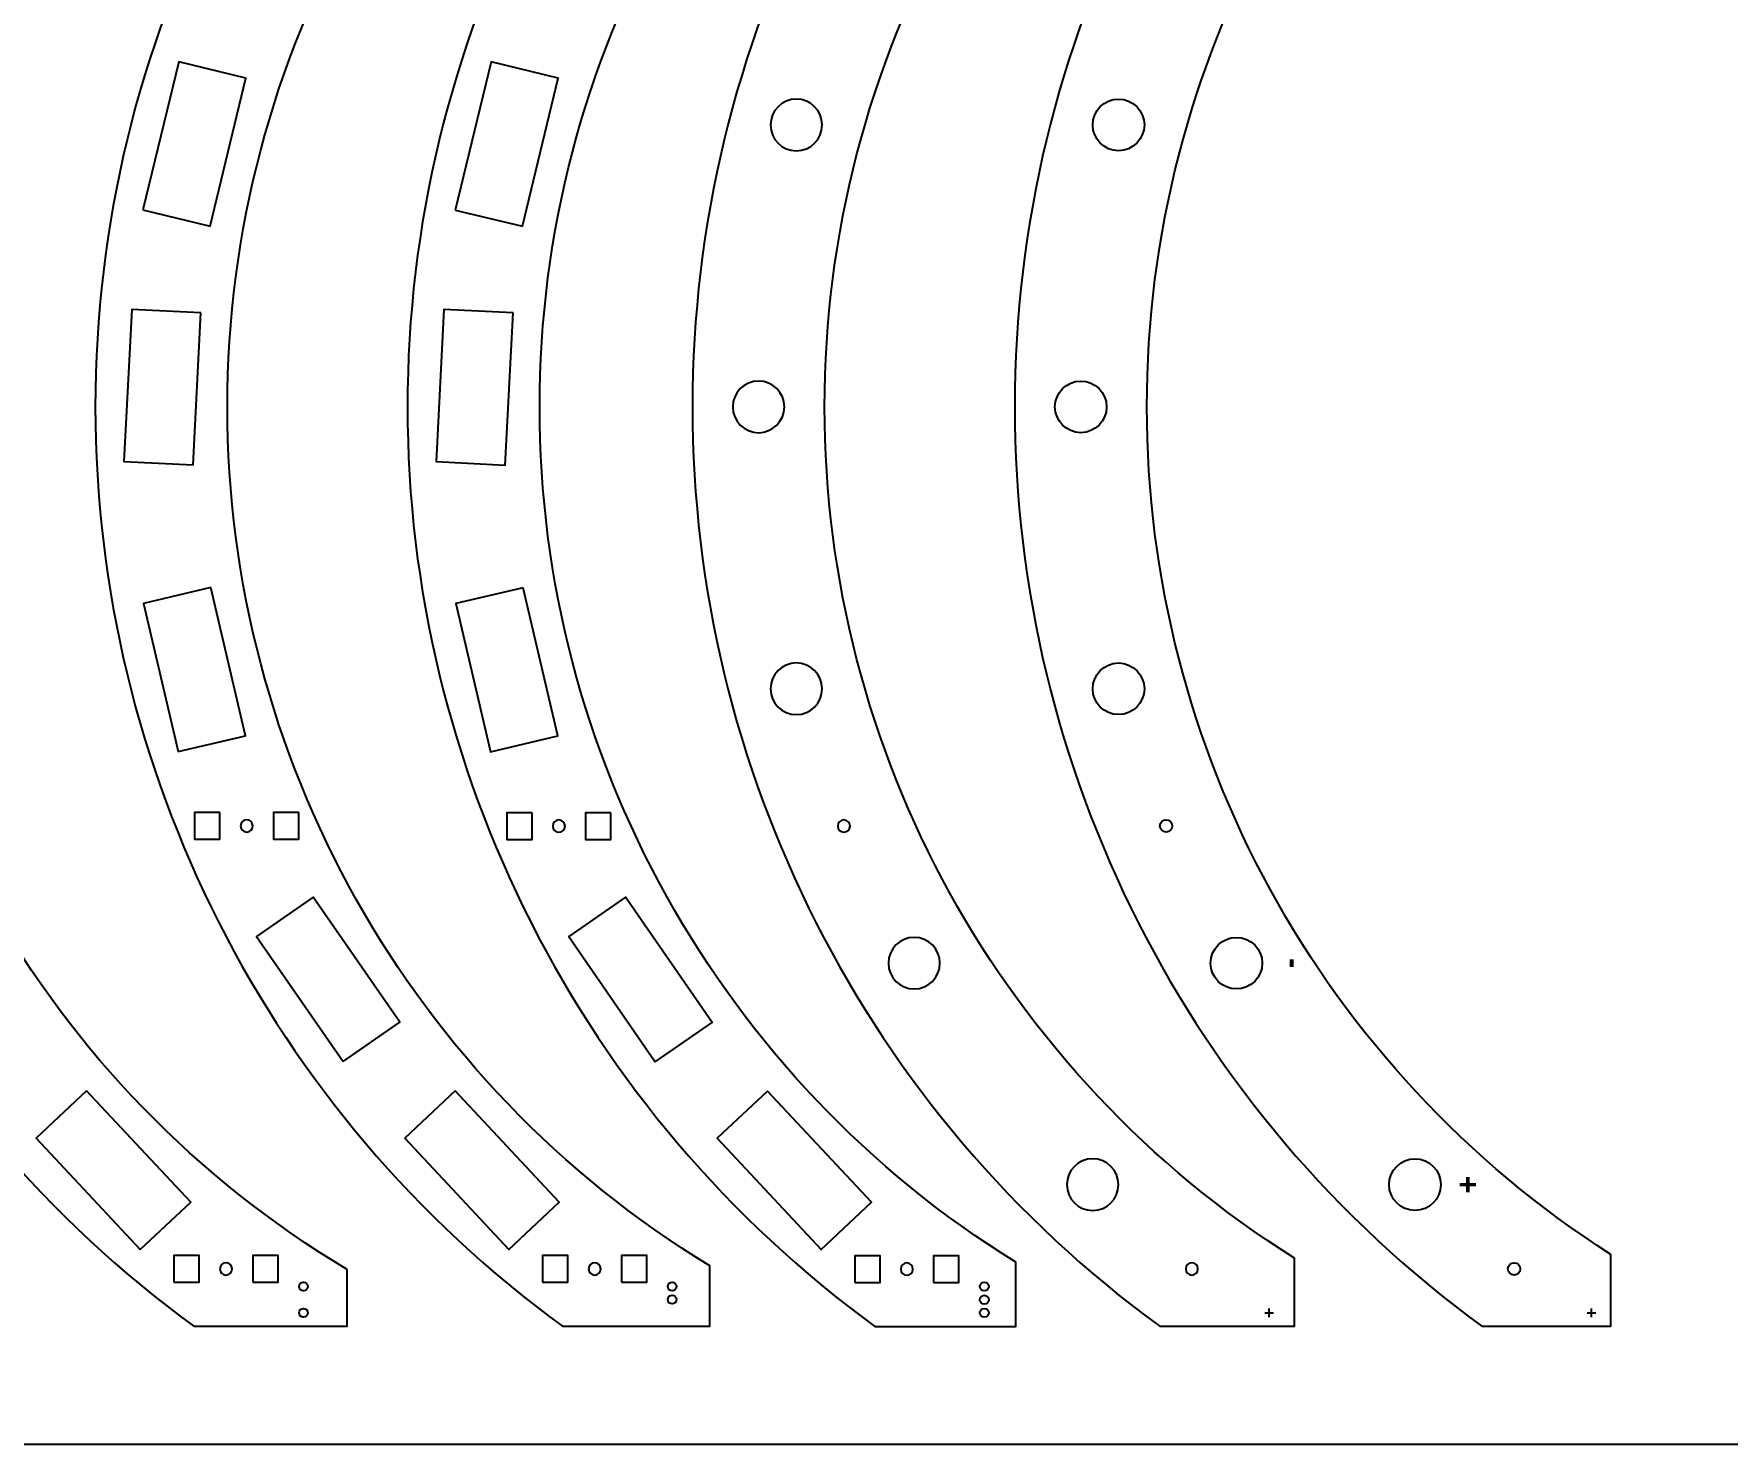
# Model space of a CAD drawing. Header units: millimetres. Extents: x -1807 to -587, y -1074 to -434.
# Drawn here: x -1318.8 to -931.6, y -1073.7 to -751.4 of the extents above; entities that cross this region are included whole.
import ezdxf
from ezdxf.enums import TextEntityAlignment as Align

# ---------------------------------------------------------------- set-up
doc = ezdxf.new("R2010")
doc.units = ezdxf.units.MM
doc.layers.get('0').update_dxf_attribs({"color": 5})
doc.layers.add('Holes', color=1, linetype='Continuous')
doc.layers.add('text', color=250, linetype='Continuous')
doc.layers.add('Notes', color=73, linetype='Continuous', plot=False)
doc.styles.add('BoldReverse', font='Arial_Bold.ttf')

# ---------------------------------------------------------------- blocks, each defined once
blk = doc.blocks.new('Level 9')
blk.add_lwpolyline([(873.94, -1590.91, -0.508188), (1294.14, -1590.91), (1294.14, -1621.75), (1278.6, -1621.75, 0.552088), (889.49, -1621.75), (873.94, -1621.75)], format="xyb", close=True)
at = {"layer": 'Holes'}
for centre, radius in [((1084.04, -1499.24), 5.9), ((1019.62, -1507.87), 5.9), ((1148.47, -1507.87), 5.9), ((988.27, -1518.74), 1.4), ((1179.82, -1518.74), 1.4), ((956.93, -1534.8), 5.9), ((1211.16, -1534.8), 5.9), ((906.33, -1575.6), 5.9), ((1261.76, -1575.6), 5.9), ((887.04, -1598.24), 1.4), ((1281.04, -1598.25), 1.4)]:
    blk.add_circle(centre, radius, dxfattribs=at)
at = {"layer": 'text'}
for p, q in [((1292.04, -1615.95), (1290.04, -1615.95)), ((1291.04, -1614.95), (1291.04, -1616.95))]:
    blk.add_line(p, q, dxfattribs=at)
blk = doc.blocks.new('Level 10')
blk.add_lwpolyline([(630.1, -91.67, 0.508188), (209.9, -91.67), (209.9, -121.11), (226.34, -121.11, -0.547395), (613.66, -121.11), (630.1, -121.11)], format="xyb", close=True)
at = {"layer": 'Holes'}
for centre, radius in [((420, 0), 5.9), ((355.57, -8.62), 5.9), ((484.43, -8.62), 5.9), ((324.23, -19.49), 1.4), ((515.77, -19.49), 1.4), ((292.88, -35.56), 5.9), ((547.12, -35.56), 5.9), ((242.28, -76.36), 5.9), ((597.72, -76.36), 5.9), ((223, -99.01), 1.4), ((617, -99), 1.4)]:
    blk.add_circle(centre, radius, dxfattribs=at)
at = {"layer": 'text'}
for p, q in [((213, -115.7), (213, -117.7)), ((212, -116.7), (214, -116.7))]:
    blk.add_line(p, q, dxfattribs=at)
at = {"layer": 'text', "style": 'BoldReverse'}
for s, p in [('-', (292.88, -47.56)), ('-', (547.12, -47.56)), ('+', (242.28, -88.36)), ('+', (597.72, -88.36))]:
    blk.add_text(s, height=5, dxfattribs=at).set_placement(p, align=Align.MIDDLE_CENTER)
blk = doc.blocks.new('Square hole unit')
for points in [[(-3.05, 6.1), (-3.05, 11.9), (3.05, 11.9), (3.05, 6.1)], [(-3.05, -11.9), (-3.05, -6.1), (3.05, -6.1), (3.05, -11.9)]]:
    blk.add_lwpolyline(points, close=True)
blk.add_circle((0, 0), 1.4)

msp = doc.modelspace()

# ---------------------------------------------------------------- linework, layer by layer
for points in [[(-1247.18, -1033.78, -0.566152), (-1247.18, -639.52), (-1247.18, -626.55), (-1282.22, -626.55, 0.508188), (-1282.22, -1046.75), (-1247.18, -1046.75)], [(-1126.63, -626.57, 0.508188), (-1126.63, -1046.77), (-1094.39, -1046.77), (-1094.39, -1032.1, -0.556778), (-1094.39, -641.25), (-1094.39, -626.57)]]:
    msp.add_lwpolyline(points, format="xyb", close=True)
msp.add_lwpolyline([(-1164.44, -626.55), (-1197.97, -626.55, 0.508188), (-1197.97, -1046.75), (-1164.34, -1046.75), (-1164.34, -1032.93, -0.561466), (-1164.34, -640.37), (-1164.34, -626.66)], format="xyb")
at = {"layer": 'Holes'}
for points in [[(-1293.86, -791.65), (-1278.5, -795.37), (-1270.31, -761.55), (-1285.66, -757.83)], [(-1222.51, -791.67), (-1207.15, -795.39), (-1198.96, -761.57), (-1214.31, -757.85)], [(-1280.64, -815.18), (-1296.42, -814.38), (-1298.19, -849.13), (-1282.41, -849.93)], [(-1209.29, -815.2), (-1225.07, -814.4), (-1226.84, -849.15), (-1211.06, -849.96)], [(-1278.32, -877.95), (-1293.7, -881.55), (-1285.78, -915.44), (-1270.39, -911.84)], [(-1206.97, -877.97), (-1222.35, -881.57), (-1214.43, -915.46), (-1199.04, -911.86)], [(-1248.12, -986.27), (-1235.13, -977.28), (-1254.93, -948.66), (-1267.92, -957.65)], [(-1176.78, -986.29), (-1163.78, -977.3), (-1183.58, -948.68), (-1196.57, -957.67)], [(-1306.73, -992.98), (-1318.26, -1003.77), (-1294.49, -1029.19), (-1282.95, -1018.39)], [(-1222.48, -992.98), (-1234.02, -1003.77), (-1210.25, -1029.19), (-1198.71, -1018.39)], [(-1151.13, -993), (-1162.67, -1003.79), (-1138.9, -1029.21), (-1127.36, -1018.41)]]:
    msp.add_lwpolyline(points, close=True, dxfattribs=at)
at = {"layer": 'Notes'}
msp.add_lwpolyline([(-1807.24, -1073.67), (-587.24, -1073.67), (-587.24, -433.67), (-1807.24, -433.67)], close=True, dxfattribs=at)
at = {"layer": 'text'}
for centre, radius in [((-1257.19, -1037.65), 1), ((-1172.94, -1037.65), 1), ((-1101.59, -1037.67), 1), ((-1172.94, -1040.65), 1), ((-1101.59, -1040.67), 1), ((-1009.92, -1040.67), 0), ((-1257.19, -1043.65), 1), ((-1101.59, -1043.67), 1)]:
    msp.add_circle(centre, radius, dxfattribs=at)

# ---------------------------------------------------------------- block references
at = {"xscale": -1, "rotation": 89.99999999999999}
msp.add_blockref('Level 9', (-2652.42, 247.39), dxfattribs=at)
at = {"rotation": 90}
msp.add_blockref('Level 10', (-1079.54, -1256.65), dxfattribs=at)
at = {"layer": 'Holes', "xscale": -1}
for p, rotation in [((-1270.15, -932.42), 89.99999999999999), ((-1198.8, -932.44), 89.99999999999999), ((-1274.88, -1033.65), 270), ((-1190.63, -1033.65), 270), ((-1119.29, -1033.67), 270)]:
    msp.add_blockref('Square hole unit', p, dxfattribs=dict(at, rotation=rotation))

doc.saveas('drawing.dxf')
